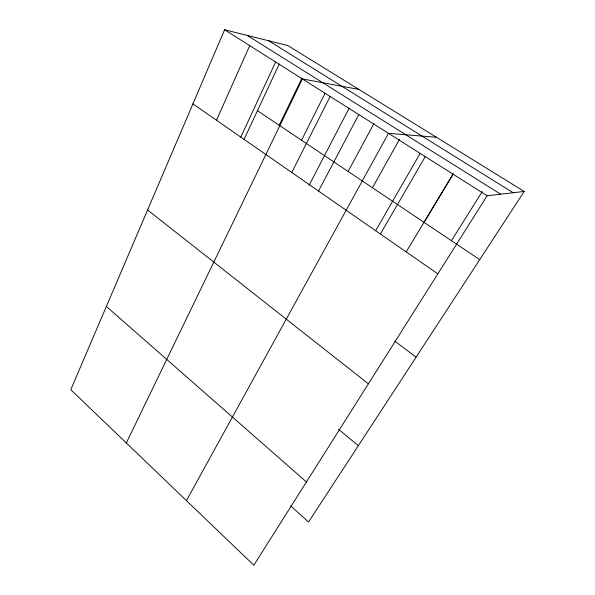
<?xml version="1.0" encoding="UTF-8"?>
<svg xmlns="http://www.w3.org/2000/svg" width="595" height="595" viewBox="0 0 595 595"><rect width="100%" height="100%" fill="white"/><g stroke="black" fill="none" stroke-linecap="round" stroke-linejoin="round"><path stroke-width="0.89" d="M524.21 191.449L287.854 45.562L224.598 29.75L70.79 389.703L253.827 565.25L487.164 195.74L524.21 191.449L308.552 521.994L290.62 505.854M216.483 120.235L249.699 45.622M240.789 137.103L275.634 62.014M244.062 139.416L279.278 63.933M279.196 125.262L302.037 77.997M126.319 442.963L302.424 78.949L358.889 89.406M301.539 140.234L325.041 93.303M291.766 172.49L330.128 96.464M309.036 185.424L349.124 108.208M318.518 191.054L358.792 114.59M348.135 171.464L373.92 123.559M186.443 500.626L388.468 133.347L436.455 137.281M372.448 187.752L399.461 139.386M375.646 230.704L420.152 153.376M380.532 233.761L425.321 156.492M406.177 251.901L453.026 174.156M424.049 222.337L453.271 173.837M451.449 240.692L482.27 191.53M268.695 40.772L513.143 192.728M247.26 35.417L500.603 194.178M224.598 29.75L487.164 195.74M257.457 110.7L479.719 259.643M192.921 103.88L437.823 273.864M394.894 341.218L416.106 357.134M147.582 209.976L368.394 383.827M338.577 429.307L358.339 445.685M106.356 306.455L306.425 481.957"/></g></svg>
